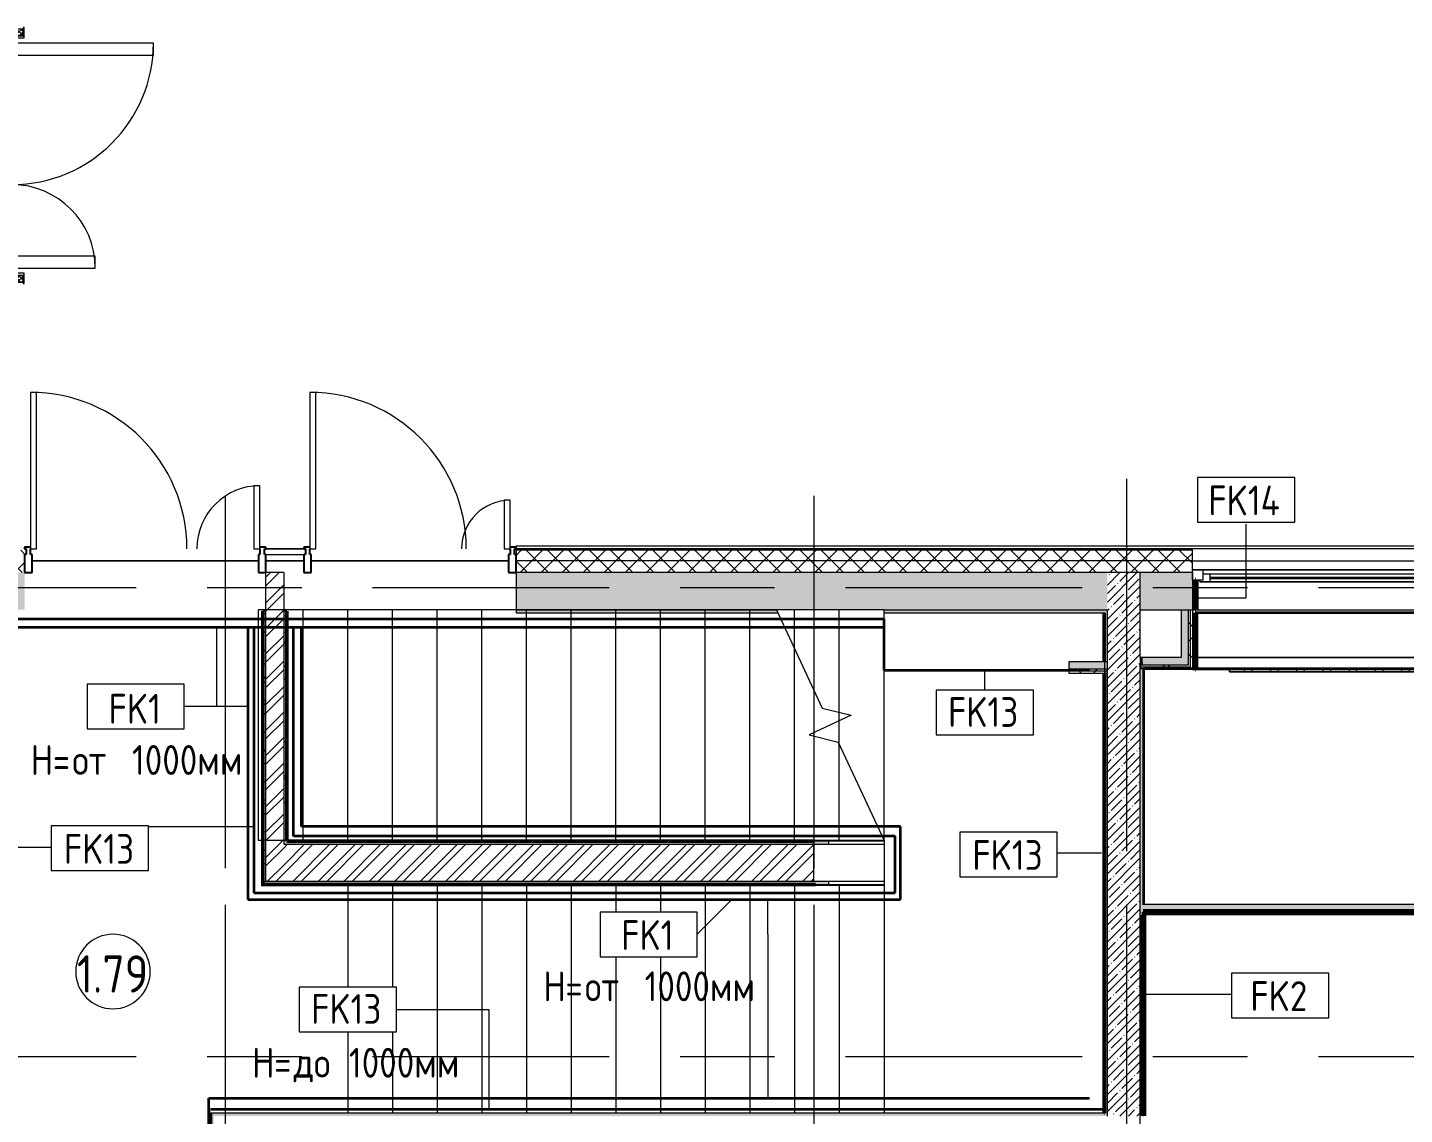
# Model space of a CAD drawing. Header units: millimetres. Extents: x 81711 to 274967, y -8553 to 29000.
# Drawn here: x 93330 to 102574, y 17761 to 25060 of the extents above; entities that cross this region are included whole.
import ezdxf

# ---------------------------------------------------------------- set-up
doc = ezdxf.new("R2010")
doc.units = ezdxf.units.MM
doc.linetypes.add('Осевая', pattern=[3175, 635, -476.25, 1587.5, -476.25])
for name, color, linetype, lineweight in [('A-AREA-IDEN', 7, 'Continuous', 9), ('A-DETL', 7, 'Continuous', 9), ('A-DETL-1', 7, 'Continuous', 35), ('A-DOOR', 7, 'Continuous', 9), ('A-DOOR-1', 7, 'Continuous', 13), ('A-DOOR-FRAM', 7, 'Continuous', 13), ('A-DOOR-FRAM-1', 7, 'Continuous', 9), ('A-GLAZ', 7, 'Continuous', 9), ('A-GLAZ-1', 7, 'Continuous', 13), ('A-GLAZ-CWMG', 7, 'Continuous', 9), ('A-GLAZ-CWMG-1', 7, 'Continuous', 25), ('A-WALL', 7, 'Continuous', 9), ('A-WALL-IDEN', 7, 'Continuous', 9), ('I-WALL', 7, 'Continuous', 9), ('S-STRS-1', 7, 'Continuous', 9), ('S-STRS-MBND', 7, 'Continuous', 9), ('Знаки', 7, 'Continuous', 9), ('Оси', 7, 'Continuous', 9), ('Оси-2', 7, 'Осевая', 9)]:
    doc.layers.add(name, color=color, linetype=linetype, lineweight=lineweight)
for name, color, linetype, lineweight, true_color in [('A-WALL-1', 7, 'Continuous', 9, 0xc0c0c0), ('A-WALL-4', 5, 'Continuous', 9, 0x0000ff), ('G-ANNO-TEXT-1', 7, 'Continuous', 9, 0x3c3c3c), ('I-WALL-10', 7, 'Continuous', 80, 0x008000), ('I-WALL-15', 5, 'Continuous', 53, 0x0000ff), ('I-WALL-17', 5, 'Continuous', 50, 0x0000ff), ('I-WALL-19', 7, 'Continuous', 80, 0xffd2ff), ('I-WALL-5', 7, 'Continuous', 9, 0xc0c0c0), ('I-WALL-8', 7, 'Continuous', 80, 0xff80c0), ('I-WALL-9', 7, 'Continuous', 35, 0x008000), ('S-WALL-ANLY', 7, 'Continuous', 13, 0x008040), ('S-WALL-ANLY-1', 7, 'Continuous', 5, 0x008040), ('Знаки-1', 7, 'Continuous', 9, 0xdfdfdf), ('Знаки-2', 9, 'Continuous', 9, 0x808080)]:
    doc.layers.add(name, color=color, linetype=linetype, lineweight=lineweight, true_color=true_color)
doc.styles.add('GOST Common', font='GOST_Common.ttf', dxfattribs={"width": 0.9, "height": 200})
doc.styles.add('GOST Common_1', font='GOST_Common.ttf', dxfattribs={"width": 0.9, "height": 250})
pattern_1 = [(45, (0, 0), (-57.024626, 57.024626), []), (45, (57.025, 0), (-57.024626, 57.024626), [100.806, -20.161, 3.353, -16.808])]
pattern_2 = [(45, (0, 0), (-85.53659, 85.53659), []), (45, (57.02, 0), (-85.53659, 85.53659), [])]
pattern_3 = [(0, (0, 0), (121.92, 30.48), [10.058, -81.382, 10.058, -81.382, -487.68]), (0, (0, 0), (121.92, 30.48), [-182.88, 10.058, -172.822, 10.058, -81.382, -213.36]), (0, (0, 0), (121.92, 30.48), [-457.2, 10.058, -50.902, 10.058, -142.342]), (120, (45.72, 15.24), (-87.356454, 90.345817), [10.058, -81.382, 10.058, -81.382, -487.68]), (120, (45.72, 15.24), (-87.356454, 90.345817), [-182.88, 10.058, -172.822, 10.058, -81.382, -213.36]), (120, (45.72, 15.24), (-87.356454, 90.345817), [-457.2, 10.058, -50.902, 10.058, -142.342]), (240, (60.96, 76.2), (-34.563546, -120.825817), [10.058, -81.382, 10.058, -81.382, -487.68]), (240, (60.96, 76.2), (-34.563546, -120.825817), [-182.88, 10.058, -172.822, 10.058, -81.382, -213.36]), (240, (60.96, 76.2), (-34.563546, -120.825817), [-457.2, 10.058, -50.902, 10.058, -142.342])]
pattern_4 = [(45, (0, 0), (-106.06602, 106.06602), []), (135, (0, 0), (-106.06602, -106.06602), [])]

# ---------------------------------------------------------------- blocks, each defined once
blk = doc.blocks.new('110_Дверь_СКБ_2Ст_Внутренняя - ДН-4д_ ДОО_Дв_1450x2100h_Лестничная клетка-23615437-План отделки стен 1 этажа в осях 23_1-33')
at = {"layer": 'A-DOOR'}
h = blk.add_hatch(dxfattribs=at)
h.set_pattern_fill('FP_15', color=256, style=0, pattern_type=2)
h.set_pattern_definition([(135, (1471.41, 189.685), (-14.14214, -14.14214), []), (225, (1471.41, 189.685), (14.14214, -14.14214), [])])
h.paths.add_polyline_path([(862.5, 115), (817.5, 115), (817.5, -115), (862.5, -115)])
at = {"layer": 'A-DOOR-FRAM-1'}
h = blk.add_hatch(dxfattribs=at)
h.set_pattern_fill('FP_16', color=256, style=0, pattern_type=2)
h.set_pattern_definition([(45, (-651.384, 189.685), (-14.1421, 14.1421), []), (135, (-651.384, 189.685), (-14.1421, -14.1421), [])])
h.paths.add_polyline_path([(-792.5, 115), (-837.5, 115), (-837.5, -115), (-792.5, -115)])
at = {"layer": 'A-DOOR'}
for p, q in [((-777.5, 123), (-847.5, 123)), ((-847.5, 123), (-847.5, 115)), ((-847.5, 115), (-792.5, 115)), ((-792.5, 115), (-792.5, 40)), ((-777.5, 40), (-777.5, 123)), ((872.5, 123), (802.5, 123)), ((802.5, 123), (802.5, 40)), ((817.5, 40), (817.5, 115)), ((817.5, 115), (872.5, 115)), ((872.5, 115), (872.5, 123)), ((-792.5, 40), (-777.5, 40)), ((802.5, 40), (817.5, 40)), ((-777.5, -40), (-792.5, -40)), ((-792.5, -40), (-792.5, -115)), ((-777.5, -123), (-777.5, -40)), ((817.5, -40), (802.5, -40)), ((802.5, -40), (802.5, -123)), ((817.5, -115), (817.5, -40)), ((-847.5, -115), (-847.5, -123)), ((-792.5, -115), (-847.5, -115)), ((-847.5, -123), (-777.5, -123)), ((802.5, -123), (872.5, -123)), ((872.5, -115), (817.5, -115)), ((872.5, -123), (872.5, -115))]:
    blk.add_line(p, q, dxfattribs=at)
for centre, radius, start, end in [((-742.5, 40), 950, 0, 90), ((767.5, 40), 560, 90, 180)]:
    blk.add_arc(centre, radius, start, end, dxfattribs=at)
at = {"layer": 'A-DOOR-1'}
for p, q in [((-742.5, 990), (-742.5, 40)), ((-662.5, 990), (-742.5, 990)), ((-662.5, 40), (-662.5, 990)), ((767.5, 600), (687.5, 600)), ((687.5, 600), (687.5, 40)), ((767.5, 40), (767.5, 600)), ((-742.5, 40), (-662.5, 40)), ((687.5, 40), (767.5, 40))]:
    blk.add_line(p, q, dxfattribs=at)
at = {"layer": 'A-DOOR-FRAM'}
for p, q in [((-792.5, 115), (-837.5, 115)), ((-837.5, 115), (-837.5, -115)), ((-792.5, -115), (-792.5, 115)), ((862.5, 115), (817.5, 115)), ((817.5, 115), (817.5, -115)), ((862.5, -115), (862.5, 115)), ((-837.5, -115), (-792.5, -115)), ((817.5, -115), (862.5, -115))]:
    blk.add_line(p, q, dxfattribs=at)
blk = doc.blocks.new('120_Окно_СКБ_2Ст_Фрамуга сверху - 120_Окно_СКБ_2Ст_2300х2500_h_ ДОО-23103760-План отделки стен 1 этажа в осях 23_1-33')
at = {"layer": 'A-GLAZ'}
for p, q in [((1150, -57), (-1150, -57)), ((-1080, -57), (1080, -57)), ((-1130, -127), (-1100, -127)), ((-1030, -107), (470, -107)), ((470, -117), (-1030, -117)), ((540, -127), (570, -127)), ((540, -127), (570, -127)), ((640, -107), (1030, -107)), ((1030, -117), (640, -117)), ((1100, -127), (1130, -127))]:
    blk.add_line(p, q, dxfattribs=at)
at = {"layer": 'A-GLAZ-1'}
for p, q in [((-1150, -127), (-1150, -57)), ((-1150, -57), (-1080, -57)), ((-1080, -57), (-1080, -127)), ((520, -87), (-1080, -87)), ((-1080, -87), (-1080, -127)), ((-1030, -137), (-1030, -87)), ((470, -137), (470, -87)), ((520, -127), (520, -57)), ((520, -57), (590, -57)), ((520, -127), (520, -87)), ((590, -57), (590, -127)), ((1080, -87), (590, -87)), ((590, -87), (590, -127)), ((640, -137), (640, -87)), ((1030, -137), (1030, -87)), ((1080, -127), (1080, -57)), ((1080, -57), (1150, -57)), ((1080, -127), (1080, -87)), ((1150, -57), (1150, -127)), ((-1080, -127), (-1150, -127)), ((-1080, -127), (-1100, -127)), ((-1100, -127), (-1100, -137)), ((-1100, -137), (540, -137)), ((540, -137), (-1100, -137)), ((590, -127), (520, -127)), ((540, -127), (520, -127)), ((540, -137), (540, -127)), ((590, -127), (570, -127)), ((570, -127), (570, -137)), ((570, -137), (1100, -137)), ((1100, -137), (570, -137)), ((1150, -127), (1080, -127)), ((1100, -127), (1080, -127)), ((1100, -137), (1100, -127))]:
    blk.add_line(p, q, dxfattribs=at)
blk = doc.blocks.new('DRS_ДПУ_распашная__2Ст_Прямоугольная1 - ВН-4_ Нр_ДО_1500х2200 глухая-26741401-План отделки стен 1 этажа в осях 23_1-33')
at = {"layer": 'A-DOOR'}
for centre, radius, start, end in [((-770, 0), 1050, 360, 90), ((770, 0), 423.1, 90, 180)]:
    blk.add_arc(centre, radius, start, end, dxfattribs=at)
at = {"layer": 'A-DOOR-1'}
for p, q in [((-770, 1050), (-770, 0)), ((-730, 1050), (-770, 1050)), ((-730, 0), (-730, 1050)), ((770, 423.1), (730, 423.1)), ((730, 423.1), (730, 0)), ((770, 0), (770, 423.1)), ((-770, 0), (-730, 0)), ((730, 0), (770, 0))]:
    blk.add_line(p, q, dxfattribs=at)
blk = doc.blocks.new('Прямоугольный импост - Импост структурный с накладкой - 170мм-22855209-План отделки стен 1 этажа в осях 23_1-33')
at = {"layer": 'A-GLAZ-CWMG-1'}
for p, q in [((-50, 40), (-50, 160)), ((-50, 160), (0, 160)), ((0, 160), (0, 40)), ((-40, 40), (-50, 40)), ((-40, 0), (-40, 40)), ((-10, 40), (-10, 0)), ((0, 40), (-10, 40)), ((-10, 0), (0, 0)), ((0, 0), (0, -10)), ((0, -10), (-40, -10))]:
    blk.add_line(p, q, dxfattribs=at)
blk = doc.blocks.new('PNS_Панель прямоугольная - Нр_Металл - 40мм-23713233-План отделки стен 1 этажа в осях 23_1-33')
at = {"layer": 'A-GLAZ'}
for p, q in [((-137.5, 0), (137.5, 0)), ((127.5, 0), (-127.5, 0)), ((-127.5, -40), (127.5, -40))]:
    blk.add_line(p, q, dxfattribs=at)
blk = doc.blocks.new('Прямоугольный импост - Импост структурный с накладкой - 170мм-22855665-План отделки стен 1 этажа в осях 23_1-33')
at = {"layer": 'A-GLAZ-CWMG-1'}
for p, q in [((-25, 40), (-25, 160)), ((-25, 160), (25, 160)), ((25, 160), (25, 40)), ((-15, 40), (-25, 40)), ((-25, -10), (-25, 0)), ((-25, 0), (-15, 0)), ((-15, 0), (-15, 40)), ((15, 40), (15, 0)), ((25, 40), (15, 40)), ((15, -10), (-25, -10))]:
    blk.add_line(p, q, dxfattribs=at)
blk = doc.blocks.new('Прямоугольный импост - Импост структурный с накладкой - 170мм-V14-План отделки стен 1 этажа в осях 23_1-33')
at = {"layer": 'A-GLAZ-CWMG-1'}
for p, q in [((-25, 40), (-25, 160)), ((-25, 160), (25, 160)), ((25, 160), (25, 40)), ((-15, 40), (-25, 40)), ((-15, 0), (-15, 40)), ((15, 40), (15, 0)), ((25, 40), (15, 40)), ((15, 0), (25, 0)), ((25, 0), (25, -10)), ((25, -10), (-15, -10))]:
    blk.add_line(p, q, dxfattribs=at)
blk = doc.blocks.new('Прямоугольный импост - Импост структурный с накладкой - 170мм-22855280-План отделки стен 1 этажа в осях 23_1-33')
at = {"layer": 'A-GLAZ-CWMG-1'}
for p, q in [((0, 160), (-50, 160)), ((-50, 160), (-50, 40)), ((0, 40), (0, 160)), ((-50, 40), (-40, 40)), ((-40, 40), (-40, 0)), ((-10, 0), (-10, 40)), ((-10, 40), (0, 40)), ((0, 0), (-10, 0)), ((0, -10), (0, 0)), ((-40, -10), (0, -10))]:
    blk.add_line(p, q, dxfattribs=at)
blk = doc.blocks.new('DRS_ДПУ_распашная__2Ст_Прямоугольная1 - ВН-4_ Нр_ДО_1500х2200 глухая-26857260-План отделки стен 1 этажа в осях 23_1-33')
at = {"layer": 'A-DOOR'}
for centre, radius, start, end in [((-672.5, 0), 1050, 360, 90), ((672.5, 0), 325.6, 90, 180)]:
    blk.add_arc(centre, radius, start, end, dxfattribs=at)
at = {"layer": 'A-DOOR-1'}
for p, q in [((-672.5, 1050), (-672.5, 0)), ((-632.5, 1050), (-672.5, 1050)), ((-632.5, 0), (-632.5, 1050)), ((672.5, 325.6), (632.5, 325.6)), ((632.5, 325.6), (632.5, 0)), ((672.5, 0), (672.5, 325.6)), ((-672.5, 0), (-632.5, 0)), ((632.5, 0), (672.5, 0))]:
    blk.add_line(p, q, dxfattribs=at)
blk = doc.blocks.new('Съемный металлический экран с перфорацией - E5-33084936-План отделки стен 1 этажа в осях 23_1-33')
at = {"layer": 'Знаки'}
h = blk.add_hatch(dxfattribs=at)
h.set_pattern_fill('FP_70', color=256, style=0, pattern_type=2)
h.set_pattern_definition([(0, (-101381.406, -20734), (0, 50.8), [13.612, -74.376]), (60, (-101356.006, -20727.194), (-43.99409, 25.4), [13.612, -74.376]), (120, (-101349.2, -20701.794), (-43.99409, -25.4), [13.612, -74.376]), (30, (-101367.79, -20734), (9e-05, 101.59984), [13.612, -87.988]), (30, (-101393.19, -20690.01), (9e-05, 101.59984), [13.612, -87.988]), (150, (-101381.41, -20734), (-87.98809, -50.79984), [13.612, -87.988]), (150, (-101356.01, -20690.01), (-87.98809, -50.79984), [13.612, -87.988]), (90, (-101349.2, -20715.41), (-87.988, 50.8), [13.612, -87.988]), (90, (-101400, -20715.41), (-87.988, 50.8), [13.612, -87.988])])
h.paths.add_polyline_path([(1758.3, 0), (1800, 0), (1800, 20), (0, 20), (0, 0), (427.7, 0)])
at = {"layer": 'Знаки-1'}
for p, q in [((0, 0), (0, 20)), ((1800, 0), (0, 0)), ((1800, 20), (1800, 0))]:
    blk.add_line(p, q, dxfattribs=at)
at = {"layer": 'Знаки-2'}
for p, q in [((0, 20), (0, 0)), ((0, 0), (1800, 0)), ((1800, 0), (1800, 20))]:
    blk.add_line(p, q, dxfattribs=at)
blk = doc.blocks.new('Зашивка приборов отопления - Зашивка приборов отопления-33267402-План отделки стен 1 этажа в осях 23_1-33')
at = {"layer": 'A-WALL-1'}
for p, q in [((101170, 20829), (108130, 20829)), ((108130, 20829), (101170, 20829)), ((101150, 20754), (108130, 20754))]:
    blk.add_line(p, q, dxfattribs=at)
blk = doc.blocks.new('М_стена_0001 - Типоразмер_без рамки-25382661-План отделки стен 1 этажа в осях 23_1-33')
at = {"layer": 'A-WALL-IDEN'}
for p, q in [((3.258, 1.523), (-3.273, 1.523)), ((-3.273, 1.523), (-3.273, -1.477)), ((3.258, -1.477), (3.258, 1.523)), ((-3.273, -1.477), (3.258, -1.477))]:
    blk.add_line(p, q, dxfattribs=at)
blk = doc.blocks.new('Марка_Помещения - Номер-25198446-План отделки стен 1 этажа в осях 23_1-33')
at = {"layer": 'A-AREA-IDEN'}
for start, end in [(360, 180), (180, 360)]:
    blk.add_arc((0, 0), 2.5, start, end, dxfattribs=at)

msp = doc.modelspace()

# ---------------------------------------------------------------- hatches: boundary and pattern name
at = {"layer": 'A-WALL'}
h = msp.add_hatch(dxfattribs=at)
h.set_pattern_fill('FP_5', color=256, style=0, pattern_type=2)
h.set_pattern_definition([(45, (0, 0), (-70.71068, 70.71068), []), (135, (0, 0), (-70.71068, -70.71068), [])])
h.paths.add_polyline_path([(111235.1, 21400), (111126.6, 21550), (110941.5, 21550), (111050, 21400), (111141.7, 21400)])
h.paths.add_polyline_path([(104488.8, 21400), (104650, 21400), (104650, 21550), (103450, 21550), (103450, 21400)])
h.paths.add_polyline_path([(106050, 21400), (106850, 21400), (106850, 21550), (105550, 21550), (105550, 21400), (105819.4, 21400)])
h.paths.add_polyline_path([(107750, 21400), (109050, 21400), (109050, 21550), (107750, 21550)])
h.paths.add_polyline_path([(110803.2, 21400), (110694.6, 21550), (109950, 21550), (109950, 21400), (110476.4, 21400)])
h.paths.add_polyline_path([(100580, 21400), (101150, 21400), (101150, 21550), (96610, 21550), (96610, 21400), (100497.1, 21400)])
h.paths.add_polyline_path([(93060, 21400), (93310, 21400), (93310, 21550), (93060, 21550)])
at = {"layer": 'I-WALL'}
h = msp.add_hatch(dxfattribs=at)
h.set_pattern_fill('FP_2', color=256, style=0, pattern_type=2)
h.set_pattern_definition(pattern_1)
h.paths.add_polyline_path([(100497.1, 21150), (100580, 21150), (100580, 21400), (96610, 21400), (96610, 21150), (99080, 21150)])
h.paths.add_polyline_path([(93060, 21150), (93310, 21150), (93310, 21400), (93060, 21400)])
h = msp.add_hatch(dxfattribs=at)
h.set_pattern_fill('FP_40', color=256, style=0, pattern_type=2)
h.set_pattern_definition(pattern_2)
h.paths.add_polyline_path([(95050, 19325), (95050, 21400), (94930, 21400), (94930, 19325)])
h = msp.add_hatch(dxfattribs=at)
h.set_pattern_fill('FP_2', color=256, style=0, pattern_type=2)
h.set_pattern_definition(pattern_1)
h.paths.add_polyline_path([(100800, 17750), (100800, 21400), (100580, 21400), (100580, 17750)])
h = msp.add_hatch(dxfattribs=at)
h.set_pattern_fill('FP_2', color=256, style=0, pattern_type=2)
h.set_pattern_definition(pattern_1)
h.paths.add_polyline_path([(106850, 21150), (106850, 21400), (106050, 21400), (106050, 21150), (106070, 21150)])
h.paths.add_polyline_path([(104650, 21150), (104650, 21400), (103450, 21400), (103450, 21150), (104488.8, 21150)])
h.paths.add_polyline_path([(109950, 21150), (110350, 21150), (110350, 21400), (109950, 21400)])
h.paths.add_polyline_path([(108490, 21150), (109050, 21150), (109050, 21400), (107750, 21400), (107750, 21150), (108480.6, 21150)])
h.paths.add_polyline_path([(100800, 21150), (101150, 21150), (101150, 21400), (100800, 21400)])
h = msp.add_hatch(dxfattribs=at)
h.set_pattern_fill('FP_64', color=256, style=0, pattern_type=2)
h.set_pattern_definition(pattern_3)
h.paths.add_polyline_path([(101162.4, 21150), (101170, 21150), (101170, 21348), (101150, 21348), (101150, 21150)])
h = msp.add_hatch(dxfattribs=at)
h.set_pattern_fill('FP_64', color=256, style=0, pattern_type=2)
h.set_pattern_definition(pattern_3)
h.paths.add_polyline_path([(94930, 19305), (94930, 21140), (94910, 21140), (94910, 19305)])
h = msp.add_hatch(dxfattribs=at)
h.set_pattern_fill('FP_64', color=256, style=0, pattern_type=2)
h.set_pattern_definition(pattern_3)
h.paths.add_polyline_path([(95050, 19595), (95070, 19595), (95070, 21140), (95050, 21140), (95050, 19706.7)])
h = msp.add_hatch(dxfattribs=at)
h.set_pattern_fill('FP_64', color=256, style=0, pattern_type=2)
h.set_pattern_definition(pattern_3)
h.paths.add_polyline_path([(100497.1, 21130), (100560, 21130), (100560, 21150), (99080, 21150), (99080, 21130)])
h.paths.add_polyline_path([(96610, 21130), (98366.5, 21130), (98357.2, 21150), (96610, 21150)])
h = msp.add_hatch(dxfattribs=at)
h.set_pattern_fill('FP_64', color=256, style=0, pattern_type=2)
h.set_pattern_definition(pattern_3)
h.paths.add_polyline_path([(100560, 17770), (100580, 17770), (100580, 21150), (100560, 21150), (100560, 19706.7)])
for points in [[(101125, 20779), (101125, 21150), (101075, 21150), (101075, 20779)], [(100320, 20750), (100580, 20750), (100580, 20800), (100320, 20800)], [(100817.3, 20779), (100817.3, 20829), (100800, 20829), (100800, 20779)], [(100829.7, 20779), (101075, 20779), (101075, 20829), (100817.3, 20829), (100817.3, 20779)]]:
    msp.add_hatch(color=256, dxfattribs=at).paths.add_polyline_path(points)
h = msp.add_hatch(dxfattribs=at)
h.set_pattern_fill('FP_67', color=256, style=0, pattern_type=2)
h.set_pattern_definition(pattern_4)
h.paths.add_polyline_path([(101137.5, 20766.5), (101137.5, 21150), (101125, 21150), (101125, 20766.5)])
h = msp.add_hatch(dxfattribs=at)
h.set_pattern_fill('FP_67', color=256, style=0, pattern_type=2)
h.set_pattern_definition(pattern_4)
h.paths.add_polyline_path([(101150, 20754), (101150, 21150), (101137.5, 21150), (101137.5, 20754)])
h = msp.add_hatch(dxfattribs=at)
h.set_pattern_fill('FP_67', color=256, style=0, pattern_type=2)
h.set_pattern_definition(pattern_4)
h.paths.add_polyline_path([(100320, 20737.5), (100580, 20737.5), (100580, 20750), (100320, 20750)])
h = msp.add_hatch(dxfattribs=at)
h.set_pattern_fill('FP_67', color=256, style=0, pattern_type=2)
h.set_pattern_definition(pattern_4)
h.paths.add_polyline_path([(100320, 20725), (100580, 20725), (100580, 20737.5), (100320, 20737.5)])
h = msp.add_hatch(dxfattribs=at)
h.set_pattern_fill('FP_64', color=256, style=0, pattern_type=2)
h.set_pattern_definition(pattern_3)
h.paths.add_polyline_path([(100800, 17750), (100820, 17750), (100820, 19100), (100817.3, 19100), (100817.3, 20791.5), (100800, 20791.5), (100800, 19100)])
h = msp.add_hatch(dxfattribs=at)
h.set_pattern_fill('FP_67', color=256, style=0, pattern_type=2)
h.set_pattern_definition(pattern_4)
h.paths.add_polyline_path([(100829.7, 20766.5), (101125, 20766.5), (101125, 20779), (100817.3, 20779), (100817.3, 20766.5)])
h = msp.add_hatch(dxfattribs=at)
h.set_pattern_fill('FP_67', color=256, style=0, pattern_type=2)
h.set_pattern_definition(pattern_4)
h.paths.add_polyline_path([(100829.7, 20754), (101137.5, 20754), (101137.5, 20766.5), (100817.3, 20766.5), (100817.3, 20754)])
h = msp.add_hatch(dxfattribs=at)
h.set_pattern_fill('FP_64', color=256, style=0, pattern_type=2)
h.set_pattern_definition(pattern_3)
h.paths.add_polyline_path([(95174.8, 19575), (98709.5, 19575), (98709.5, 19595), (95050, 19595), (95050, 19575)])
h = msp.add_hatch(dxfattribs=at)
h.set_pattern_fill('FP_40', color=256, style=0, pattern_type=2)
h.set_pattern_definition(pattern_2)
h.paths.add_polyline_path([(97835.9, 19325), (98608.4, 19325), (98608.4, 19575), (95050, 19575), (95050, 19325), (95174.8, 19325)])
h = msp.add_hatch(dxfattribs=at)
h.set_pattern_fill('FP_64', color=256, style=0, pattern_type=2)
h.set_pattern_definition(pattern_3)
h.paths.add_polyline_path([(97835.9, 19305), (98709.5, 19305), (98709.5, 19325), (94930, 19325), (94930, 19305), (95174.8, 19305)])
h = msp.add_hatch(color=256, dxfattribs=at)
h.paths.add_polyline_path([(110530, 19120), (110530, 19170), (106070, 19170), (106070, 19120), (110476.4, 19120)])
h.paths.add_polyline_path([(105550, 19120), (106050, 19120), (106050, 19170), (105550, 19170)])
h.paths.add_polyline_path([(105530, 19120), (105530, 19170), (100817.3, 19170), (100817.3, 19120), (103158.3, 19120)])
h = msp.add_hatch(dxfattribs=at)
h.set_pattern_fill('FP_64', color=256, style=0, pattern_type=2)
h.set_pattern_definition(pattern_3)
h.paths.add_polyline_path([(94560, 13640), (94580, 13640), (94580, 17770), (94560, 17770), (94560, 13641)])
h = msp.add_hatch(dxfattribs=at)
h.set_pattern_fill('FP_64', color=256, style=0, pattern_type=2)
h.set_pattern_definition(pattern_3)
h.paths.add_polyline_path([(100497.1, 17750), (100580, 17750), (100580, 17770), (94580, 17770), (94580, 17750), (97835.9, 17750)])

# ---------------------------------------------------------------- linework, layer by layer
at = {"layer": 'A-DETL'}
for p, q in [((94600, 20503.1), (94600, 21029)), ((99756, 20610), (99756, 20744.5)), ((94382.6, 20650), (93729.4, 20650)), ((93729.4, 20650), (93729.4, 20350)), ((94382.6, 20350), (94382.6, 20650)), ((100082.6, 20610), (99429.4, 20610)), ((99429.4, 20610), (99429.4, 20310)), ((100082.6, 20310), (100082.6, 20610)), ((94382.6, 20503.1), (94600, 20503.1)), ((94600, 20503.1), (94810, 20503.1)), ((93729.4, 20350), (94382.6, 20350)), ((99429.4, 20310), (100082.6, 20310)), ((94140.1, 19695), (94760.1, 19695)), ((94760.1, 19695), (94850, 19695)), ((97826.6, 18971.9), (98058.7, 19204)), ((98300, 18971.9), (98300, 19204)), ((97826.6, 19118.8), (97173.4, 19118.8)), ((97173.4, 19118.8), (97173.4, 18818.8)), ((97826.6, 18818.8), (97826.6, 19118.8)), ((98300, 18971.9), (98300, 17870)), ((97173.4, 18818.8), (97826.6, 18818.8)), ((95806.6, 18616.1), (95153.4, 18616.1)), ((95153.4, 18616.1), (95153.4, 18316.1)), ((95806.6, 18316.1), (95806.6, 18616.1)), ((95806.6, 18466.1), (96426.6, 18466.1)), ((96426.6, 18466.1), (96426.6, 17795)), ((95153.4, 18316.1), (95806.6, 18316.1))]:
    msp.add_line(p, q, dxfattribs=at)
at = {"layer": 'A-DETL-1'}
for p, q in [((93150, 21089), (99079, 21089)), ((99079, 21089), (99079, 20744.5)), ((99080, 21030), (93070, 21030)), ((94810, 21030), (94810, 19204)), ((94850, 21030), (94850, 19250)), ((95115, 19630), (95115, 21030)), ((95170, 19695), (95170, 21030)), ((99079, 20744.5), (100460.6, 20744.5)), ((99190, 19695), (95170, 19695)), ((99190, 19204), (99190, 19695)), ((99155, 19630), (95115, 19630)), ((99155, 19250), (99155, 19630)), ((94850, 19250), (99155, 19250)), ((94810, 19204), (99190, 19204)), ((94547, 13739.6), (94547, 17870)), ((94547, 17870), (100460, 17870)), ((94559, 17795), (100559, 17795))]:
    msp.add_line(p, q, dxfattribs=at)
at = {"layer": 'A-WALL'}
for p, q in [((101150, 21553), (96610, 21553)), ((101150, 21550), (96610, 21550)), ((100580, 21400), (96610, 21400)), ((101150, 21400), (100800, 21400)), ((101125, 20779), (101125, 21150)), ((101137.5, 20766.5), (101137.5, 21150)), ((100800, 20829), (100800, 20754)), ((100580, 20750), (100320, 20750)), ((100580, 20737.5), (100320, 20737.5)), ((100560, 20725), (100560, 17770)), ((100800, 20779), (101125, 20779)), ((100800, 20766.5), (101137.5, 20766.5)), ((100820, 17750), (100820, 19100))]:
    msp.add_line(p, q, dxfattribs=at)
at = {"layer": 'A-WALL-1'}
for p, q in [((96610, 21580), (96610, 21570)), ((96610, 21580), (111141.9, 21580)), ((96610, 21560), (96610, 21400)), ((105550, 21558), (96610, 21558)), ((101150, 21400), (101150, 21558))]:
    msp.add_line(p, q, dxfattribs=at)
at = {"layer": 'A-WALL-4'}
for p, q in [((100560, 20725), (100559, 20725)), ((100559, 17770), (100560, 17770))]:
    msp.add_line(p, q, dxfattribs=at)
at = {"layer": 'A-WALL-IDEN'}
for p, q in [((101511.3, 21230.3), (101511.3, 21724.5)), ((101184.3, 21230.3), (101511.3, 21230.3)), ((93051.5, 19556.5), (93489.4, 19556.5)), ((100540.8, 19515.4), (100242, 19515.4)), ((100820.5, 18568.1), (101413.3, 18568.1))]:
    msp.add_line(p, q, dxfattribs=at)
at = {"layer": 'I-WALL-10'}
for p, q in [((101171, 21130), (101170, 21130)), ((101170, 20754), (101170, 21130)), ((101171, 20754), (101171, 21130)), ((101171, 20754), (101170, 20754)), ((100821, 17751), (100821, 19100))]:
    msp.add_line(p, q, dxfattribs=at)
at = {"layer": 'I-WALL-15'}
msp.add_line((100559, 20725), (100559, 17770), dxfattribs=at)
at = {"layer": 'I-WALL-17'}
for p, q in [((94909, 19305), (94909, 21140)), ((94910, 21140), (94909, 21140)), ((95070, 21140), (95071, 21140)), ((95071, 21140), (95071, 19595)), ((100559, 20800), (100559, 21130)), ((95070, 19596), (98610, 19596)), ((98610, 19595), (98610, 19596)), ((94899, 19305), (94909, 19305)), ((94899, 19305), (94899, 19304)), ((98621, 19304), (94899, 19304)), ((98621, 19304), (98621, 19305)), ((94559, 13641), (94559, 17770)), ((94560, 17770), (94559, 17770)), ((100559, 17771), (100560, 17771))]:
    msp.add_line(p, q, dxfattribs=at)
at = {"layer": 'I-WALL-19'}
for p, q in [((101170, 21150), (101170, 21348)), ((101170, 21348), (101171, 21348)), ((101171, 21348), (101171, 21150))]:
    msp.add_line(p, q, dxfattribs=at)
at = {"layer": 'I-WALL-5'}
for p, q in [((95050, 21400), (94930, 21400)), ((94930, 19325), (94930, 21400)), ((95050, 21400), (95050, 19575)), ((96610, 21400), (96610, 21130)), ((100800, 21400), (100580, 21400)), ((100800, 20829), (100800, 21400)), ((101150, 21400), (101150, 20754)), ((101150, 21348), (101170, 21348)), ((94910, 21140), (94910, 19305)), ((94930, 21140), (94910, 21140)), ((95070, 21140), (95050, 21140)), ((95070, 19595), (95070, 21140)), ((96610, 21150), (98357.2, 21150)), ((96610, 21130), (98366.5, 21130)), ((99080, 21150), (100580, 21150)), ((99080, 21130), (100560, 21130)), ((100560, 21130), (100560, 20725)), ((100580, 17750), (100580, 21150)), ((100800, 21150), (105550, 21150)), ((101075, 21150), (101075, 20829)), ((105529, 21130), (101171, 21130)), ((100580, 20800), (100320, 20800)), ((100320, 20800), (100320, 20725)), ((101075, 20829), (100800, 20829)), ((100320, 20725), (100559, 20725)), ((100560, 20725), (100580, 20725)), ((100800, 17530), (100800, 20791.5)), ((100800, 20791.5), (100817.3, 20791.5)), ((101150, 20754), (100800, 20754)), ((100817.3, 20754), (100817.3, 19170)), ((100820, 20754.1), (100820, 19170)), ((101170, 20755), (101150, 20755)), ((95050, 19575), (99080, 19575)), ((99080, 19595), (95070, 19595)), ((98608.4, 19325), (98608.4, 19575)), ((98709.5, 19575), (98709.5, 19595)), ((99080, 19325), (94930, 19325)), ((98709.5, 19305), (98709.5, 19325)), ((94910, 19305), (99080, 19305)), ((110550, 19170), (100817.3, 19170)), ((100817.3, 19120), (100817.3, 19100)), ((100820.5, 19120), (100817.3, 19120)), ((100820, 19100), (100817.3, 19100)), ((100820, 19120), (100820, 19120)), ((94560, 17770), (94560, 13641)), ((100559, 17770), (94560, 17770))]:
    msp.add_line(p, q, dxfattribs=at)
at = {"layer": 'I-WALL-8'}
for p, q in [((100820.5, 19120), (105530, 19120)), ((100820.5, 19120), (100820.5, 19119)), ((105529, 19119), (100820.5, 19119))]:
    msp.add_line(p, q, dxfattribs=at)
at = {"layer": 'I-WALL-9'}
for p, q in [((105529, 21129), (101171, 21129)), ((100821, 20754.2), (100821, 19170)), ((110529, 20753), (100821, 20753)), ((101150, 20754), (108130, 20754)), ((101171, 20753), (101171, 20754)), ((100820, 19100), (100820, 19120)), ((100820, 19100), (100821, 19100)), ((100821, 19120), (100821, 19100))]:
    msp.add_line(p, q, dxfattribs=at)
at = {"layer": 'S-STRS-1'}
for p, q in [((96680, 19600), (96680, 21130)), ((96980, 19600), (96980, 21130)), ((96980, 19600), (96980, 21130)), ((97280, 19600), (97280, 21130)), ((97280, 19600), (97280, 21130)), ((97580, 19600), (97580, 21130)), ((97580, 19600), (97580, 21130)), ((97880, 19600), (97880, 21130)), ((97880, 19600), (97880, 21130)), ((98180, 19600), (98180, 21130)), ((98180, 19600), (98180, 21130)), ((98480, 21150), (98357.2, 21150)), ((98780, 21150), (98480, 21150)), ((98480, 20886.7), (98480, 21150)), ((98480, 20886.7), (98480, 21150)), ((99080, 21150), (98780, 21150)), ((98780, 20460.5), (98780, 21150)), ((98780, 20460.5), (98780, 21150)), ((99080, 19600), (99080, 21150)), ((99080, 19600), (99080, 21150)), ((98480, 19600), (98480, 20886.7)), ((98480, 19600), (98480, 20886.7)), ((98780, 20403.6), (98780, 20460.5)), ((98780, 20403.6), (98780, 20460.5)), ((98780, 20243.4), (98780, 20403.6)), ((98780, 20243.4), (98780, 20403.6)), ((98780, 19600), (98780, 20243.4)), ((98780, 19600), (98780, 20243.4)), ((96980, 19600), (96680, 19600)), ((97280, 19600), (96980, 19600)), ((97580, 19600), (97280, 19600)), ((97880, 19600), (97580, 19600)), ((98180, 19600), (97880, 19600)), ((98480, 19600), (98180, 19600)), ((98780, 19600), (98480, 19600)), ((99080, 19600), (98780, 19600)), ((99080, 19600), (99080, 19300)), ((95480, 19300), (95480, 18616.1)), ((95480, 19300), (95780, 19300)), ((95480, 19300), (95480, 18616.1)), ((95780, 19300), (96080, 19300)), ((95780, 19300), (95780, 18616.1)), ((95780, 19300), (95780, 18616.1)), ((96080, 19300), (96380, 19300)), ((96080, 19300), (96080, 17770)), ((96080, 19300), (96080, 17770)), ((96380, 19300), (96680, 19300)), ((96380, 19300), (96380, 17770)), ((96380, 19300), (96380, 17770)), ((96680, 19300), (96980, 19300)), ((96680, 19300), (96680, 17770)), ((96680, 19300), (96680, 17770)), ((96980, 19300), (97280, 19300)), ((96980, 19300), (96980, 17770)), ((96980, 19300), (96980, 17770)), ((97280, 19300), (97580, 19300)), ((97280, 19300), (97280, 19118.8)), ((97280, 19300), (97280, 19118.8)), ((97580, 19300), (97880, 19300)), ((97580, 19300), (97580, 19118.8)), ((97580, 19300), (97580, 19118.8)), ((97880, 19300), (98180, 19300)), ((97880, 19300), (97880, 17770)), ((97880, 19300), (97880, 17770)), ((98180, 19300), (98480, 19300)), ((98180, 19300), (98180, 17770)), ((98180, 19300), (98180, 17770)), ((98480, 19300), (98780, 19300)), ((98480, 19300), (98480, 17770)), ((98480, 19300), (98480, 17770)), ((98780, 19300), (99080, 19300)), ((98780, 19300), (98780, 17770)), ((98780, 19300), (98780, 17770)), ((99080, 19300), (99080, 17770)), ((99080, 19300), (99080, 17770)), ((97280, 18818.8), (97280, 17770)), ((97280, 18818.8), (97280, 17770)), ((97580, 18818.8), (97580, 17770)), ((97580, 18818.8), (97580, 17770)), ((95480, 18316.1), (95480, 17770)), ((95480, 18316.1), (95480, 17770)), ((95780, 18316.1), (95780, 17770)), ((95780, 18316.1), (95780, 17770))]:
    msp.add_line(p, q, dxfattribs=at)
at = {"layer": 'S-STRS-MBND'}
for p, q in [((94880, 19600), (94880, 21150)), ((98357.2, 21150), (94880, 21150)), ((95180, 19600), (95180, 21150)), ((95180, 19600), (95180, 21150)), ((95480, 19600), (95480, 21150)), ((95480, 19600), (95480, 21150)), ((95780, 19600), (95780, 21150)), ((95780, 19600), (95780, 21150)), ((96080, 19600), (96080, 21150)), ((96080, 19600), (96080, 21150)), ((96380, 19600), (96380, 21150)), ((96380, 19600), (96380, 21150)), ((96680, 19600), (96680, 21150)), ((96680, 19600), (96680, 21150)), ((96980, 19600), (96980, 21150)), ((96980, 19600), (96980, 21150)), ((97280, 19600), (97280, 21150)), ((97280, 19600), (97280, 21150)), ((97580, 19600), (97580, 21150)), ((97580, 19600), (97580, 21150)), ((97880, 19600), (97880, 21150)), ((97880, 19600), (97880, 21150)), ((98180, 19600), (98180, 21150)), ((98180, 19600), (98180, 21150)), ((98357.2, 21150), (98665.8, 20488.3)), ((98480, 19600), (98480, 20886.7)), ((98480, 19600), (98480, 20886.7)), ((98860.2, 20441), (98577, 20309)), ((98665.8, 20488.3), (98860.2, 20441)), ((98780, 20403.6), (98780, 20460.5)), ((98780, 20403.6), (98780, 20460.5)), ((98577, 20309), (98771.4, 20261.7)), ((98771.4, 20261.7), (99080, 19600)), ((98780, 19600), (98780, 20243.4)), ((98780, 19600), (98780, 20243.4)), ((99080, 19600), (94880, 19600))]:
    msp.add_line(p, q, dxfattribs=at)
at = {"layer": 'S-WALL-ANLY'}
for p, q in [((93360, 21479), (94880, 21479)), ((94880, 21479), (93360, 21479)), ((94930, 21479), (95185, 21479)), ((95185, 21479), (94930, 21479)), ((95235, 21479), (96560, 21479)), ((96560, 21479), (95235, 21479)), ((101150, 21479), (103450, 21479))]:
    msp.add_line(p, q, dxfattribs=at)
at = {"layer": 'S-WALL-ANLY-1'}
msp.add_line((101150, 21479), (96610, 21479), dxfattribs=at)
at = {"layer": 'Оси'}
for p, q in [((100710, 19528.3), (100710, 22028.3)), ((94660, 19415.1), (94660, 21915.1)), ((98610, 19415.1), (98610, 21915.1))]:
    msp.add_line(p, q, dxfattribs=at)
at = {"layer": 'Оси-2'}
for p, q in [((85010.7, 21300), (122580, 21300)), ((100710, 593.7), (100710, 19528.3)), ((94660, 593.7), (94660, 19415.1)), ((98610, 593.7), (98610, 19415.1)), ((85010.7, 18150), (122760, 18150))]:
    msp.add_line(p, q, dxfattribs=at)

# ---------------------------------------------------------------- block references
at = {"layer": 'A-AREA-IDEN', "xscale": 99.99999999999993, "yscale": 99.99999999999993, "zscale": 99.99999999999993}
msp.add_blockref('Марка_Помещения - Номер-25198446-План отделки стен 1 этажа в осях 23_1-33', (93903.6, 18720.4), dxfattribs=at)
at = {"layer": 'A-DOOR', "rotation": 269.9999999999998}
msp.add_blockref('110_Дверь_СКБ_2Ст_Внутренняя - ДН-4д_ ДОО_Дв_1450x2100h_Лестничная клетка-23615437-План отделки стен 1 этажа в осях 23_1-33', (93185, 24212.5), dxfattribs=at)
at = {"layer": 'A-DOOR'}
for name, p in [('DRS_ДПУ_распашная__2Ст_Прямоугольная1 - ВН-4_ Нр_ДО_1500х2200 глухая-26741401-План отделки стен 1 этажа в осях 23_1-33', (94120, 21560)), ('DRS_ДПУ_распашная__2Ст_Прямоугольная1 - ВН-4_ Нр_ДО_1500х2200 глухая-26857260-План отделки стен 1 этажа в осях 23_1-33', (95897.5, 21560))]:
    msp.add_blockref(name, p, dxfattribs=at)
at = {"layer": 'A-GLAZ'}
for name, p in [('PNS_Панель прямоугольная - Нр_Металл - 40мм-23713233-План отделки стен 1 этажа в осях 23_1-33', (95057.5, 21560)), ('120_Окно_СКБ_2Ст_Фрамуга сверху - 120_Окно_СКБ_2Ст_2300х2500_h_ ДОО-23103760-План отделки стен 1 этажа в осях 23_1-33', (102300, 21475))]:
    msp.add_blockref(name, p, dxfattribs=at)
at = {"layer": 'A-GLAZ-CWMG', "rotation": 180}
msp.add_blockref('Прямоугольный импост - Импост структурный с накладкой - 170мм-22855280-План отделки стен 1 этажа в осях 23_1-33', (93310, 21560), dxfattribs=at)
at = {"layer": 'A-GLAZ-CWMG', "extrusion": (0, 0, -1), "rotation": 180}
for name, p in [('Прямоугольный импост - Импост структурный с накладкой - 170мм-V14-План отделки стен 1 этажа в осях 23_1-33', (-94905, 21560)), ('Прямоугольный импост - Импост структурный с накладкой - 170мм-22855665-План отделки стен 1 этажа в осях 23_1-33', (-95210, 21560)), ('Прямоугольный импост - Импост структурный с накладкой - 170мм-22855209-План отделки стен 1 этажа в осях 23_1-33', (-96610, 21560))]:
    msp.add_blockref(name, p, dxfattribs=at)
at = {"layer": 'A-WALL-1'}
msp.add_blockref('Зашивка приборов отопления - Зашивка приборов отопления-33267402-План отделки стен 1 этажа в осях 23_1-33', (0, 0), dxfattribs=at)
at = {"layer": 'A-WALL-IDEN', "xscale": 99.99999999999993, "yscale": 99.99999999999993, "zscale": 99.99999999999993}
for p in [(101512, 21886.1), (93816.8, 19546), (99916.2, 19504.9), (101740.6, 18557.6)]:
    msp.add_blockref('М_стена_0001 - Типоразмер_без рамки-25382661-План отделки стен 1 этажа в осях 23_1-33', p, dxfattribs=at)
at = {"layer": 'Знаки-1'}
msp.add_blockref('Съемный металлический экран с перфорацией - E5-33084936-План отделки стен 1 этажа в осях 23_1-33', (101400, 20734), dxfattribs=at)

# ---------------------------------------------------------------- texts
at = {"layer": 'A-AREA-IDEN', "insert": (93661.7, 18828.9), "char_height": 250, "width": 606.076, "attachment_point": 1, "style": 'GOST Common_1'}
msp.add_mtext('1.79', dxfattribs=at)
at = {"layer": 'A-WALL-IDEN', "char_height": 200, "attachment_point": 1, "style": 'GOST Common'}
for s, insert, width in [('FK14', (101257.6, 21984.1), 627.721), ('FK13', (93574, 19644.1), 598.861), ('FK13', (99673.4, 19602.9), 598.861), ('FK2', (101539.7, 18655.6), 497.848)]:
    msp.add_mtext(s, dxfattribs=dict(at, insert=insert, width=width))
at = {"layer": 'G-ANNO-TEXT-1', "char_height": 200, "attachment_point": 1, "style": 'GOST Common'}
for s, insert, width in [('FK1', (93874.2, 20585), 447.342), ('FK13', (99509.9, 20563), 598.861), ('\\fGOST Common|b0|i0|c204|p34|;\\W.9;Н', (93350.3, 20241.1), 180.38), ('\\fGOST Common|b0|i0|c204|p34|;\\W.9;=', (93499.2, 20241.1), 158.734), ('от', (93630.1, 20241.1), 353.544), (' 1000', (93921.8, 20241.1), 663.797), ('мм', (94469.5, 20241.1), 360.759), ('FK1', (97315.8, 19064.9), 447.342), ('\\fGOST Common|b0|i0|c204|p34|;\\W.9;Н', (96791.9, 18721), 180.38), (' 1000', (97363.4, 18721), 663.797), ('\\fGOST Common|b0|i0|c204|p34|;\\W.9;=', (96940.8, 18721), 158.734), ('от', (97071.7, 18721), 353.544), ('мм', (97911.1, 18721), 360.759), ('FK13', (95233.9, 18569.1), 598.861), ('\\fGOST Common|b0|i0|c204|p34|;\\W.9;Н', (94836.3, 18207.9), 180.38), ('\\fGOST Common|b0|i0|c204|p34|;\\W.9;=', (94985.1, 18207.9), 158.734), ('до', (95116.1, 18207.9), 317.468), (' 1000', (95378, 18207.9), 663.797), ('мм', (95925.7, 18207.9), 360.759)]:
    msp.add_mtext(s, dxfattribs=dict(at, insert=insert, width=width))

doc.saveas('drawing.dxf')
